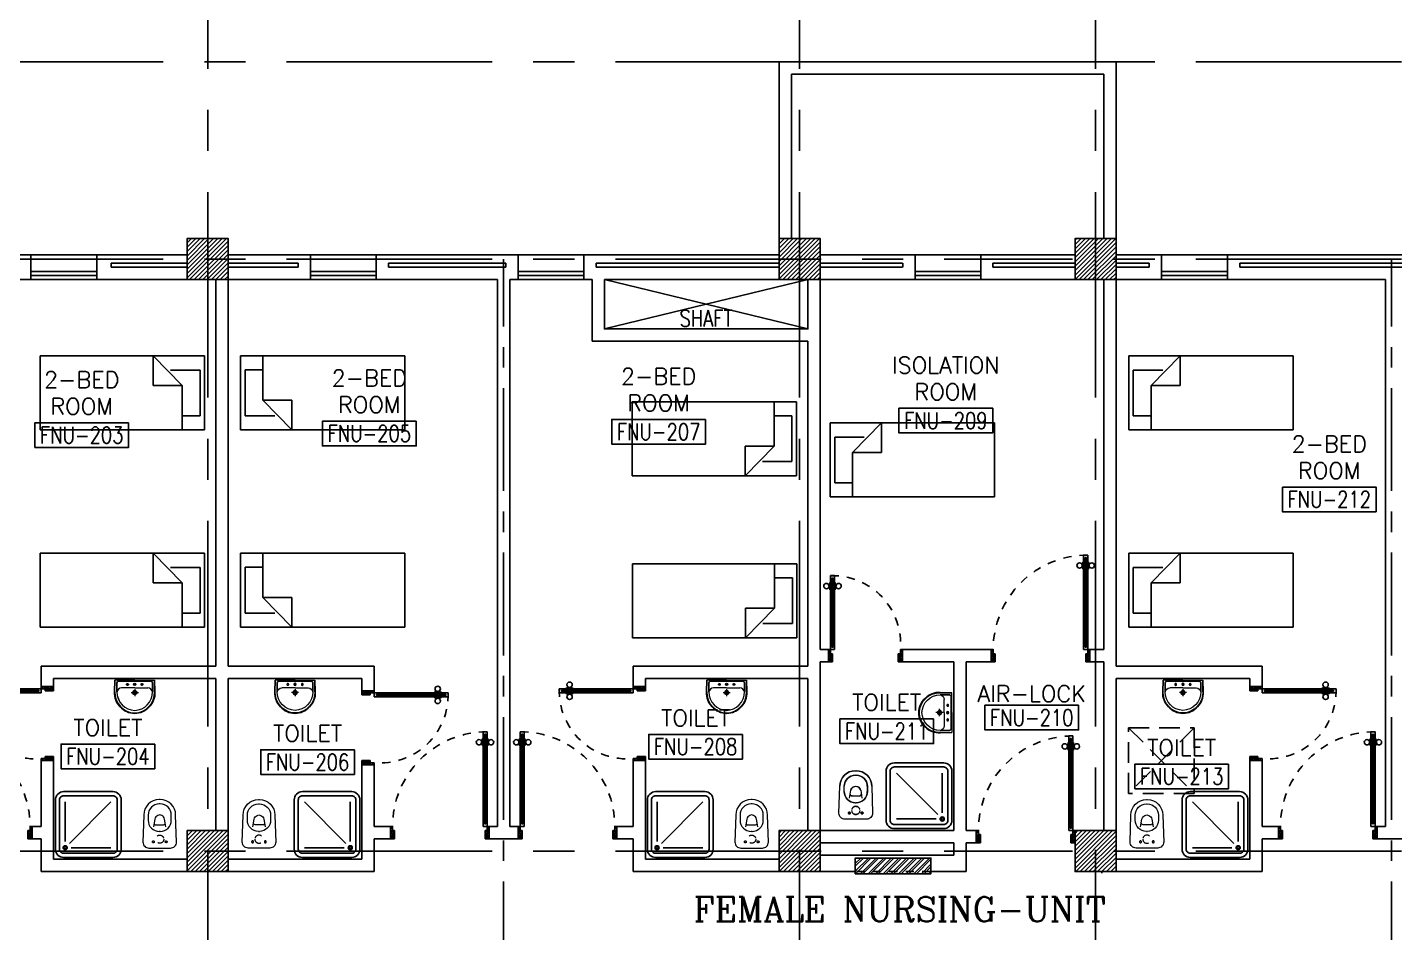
# Model space of a CAD drawing. Extents: x 0 to 90.9, y -1.6 to 78.
# Drawn here: x 57.54 to 74.17, y 55.94 to 66.95 of the extents above; entities that cross this region are included whole.
import ezdxf
from ezdxf.enums import TextEntityAlignment as Align

# ---------------------------------------------------------------- set-up
doc = ezdxf.new("R2010")
doc.units = 0
doc.header["$MEASUREMENT"] = 0
for name, pattern in [('CENTER', [2, 1.25, -0.25, 0.25, -0.25]), ('CENTERX2', [4, 2.5, -0.5, 0.5, -0.5]), ('DASHED', [0.75, 0.5, -0.25]), ('HIDDEN', [0.375, 0.25, -0.125]), ('HIDDEN2', [0.1875, 0.125, -0.0625])]:
    doc.linetypes.add(name, pattern=pattern)
doc.layers.get('0').update_dxf_attribs({"color": 11, "linetype": 'CONTINUOUS'})
for name, color, linetype in [('AXES', 11, 'CENTERX2'), ('AXES1', 11, 'CENTER'), ('COL', 11, 'CONTINUOUS'), ('DOOR', 11, 'CONTINUOUS'), ('FHC', 11, 'CONTINUOUS'), ('FIX', 11, 'CONTINUOUS'), ('FUR', 11, 'CONTINUOUS'), ('HAT', 11, 'CONTINUOUS'), ('INSUL', 11, 'CONTINUOUS'), ('PROJ-L', 11, 'CONTINUOUS'), ('RM-BOX', 11, 'CONTINUOUS'), ('RM-NAME', 11, 'CONTINUOUS'), ('RM-NO', 11, 'CONTINUOUS'), ('SHAFT', 11, 'CONTINUOUS'), ('WALL', 11, 'CONTINUOUS'), ('WIN', 11, 'CONTINUOUS')]:
    doc.layers.add(name, color=color, linetype=linetype)
doc.styles.add('ROMANC', font='romanc', dxfattribs={"height": 0.1})
doc.styles.add('ROMANS', font='ROMANS.shx', dxfattribs={"width": 0.6})

# ---------------------------------------------------------------- blocks, each defined once
blk = doc.blocks.new('WC1')
at = {"layer": 'FIX', "lineweight": 20}
for p, q in [((-210, 204), (-538, 194)), ((-727, 5), (-727, -5)), ((-674, 5), (-674, -5)), ((-534, 24), (-540, 0)), ((-540, 0), (-534, -24)), ((-475, 141), (-538, 141)), ((-395, 76), (-490, 60)), ((-339, 5), (-339, -5)), ((-538, -141), (-475, -141)), ((-490, -60), (-395, -76)), ((-538, -194), (-210, -204))]:
    blk.add_line(p, q, dxfattribs=at)
at = {"layer": 'FIX', "linetype": 'Continuous', "lineweight": 20}
blk.add_line((-420, -47), (-420, 45), dxfattribs=at)
at = {"layer": 'FIX', "lineweight": 20}
blk.add_lwpolyline([(-213, -204), (-210, -204, 0.414214), (-137, -131), (-137, 0), (-137, 131, 0.414214), (-210, 204)], format="xyb", dxfattribs=at)
at = {"layer": 'FIX', "linetype": 'HIDDEN2', "lineweight": 20, "ltscale": 0.3}
blk.add_circle((-245, 0), 49.8, dxfattribs=at)
at = {"layer": 'FIX', "linetype": 'HIDDEN', "lineweight": 20, "ltscale": 0.05}
for centre in [(-213, 78), (-213, -77)]:
    blk.add_circle(centre, 11.6, dxfattribs=at)
at = {"layer": 'FIX', "lineweight": 20}
for centre, radius, start, end in [((-538, 5), 189, 90, 180), ((-538, 5), 136, 90, 180), ((-473, -7), 68.2, 128.9242, 152.8468), ((-464, -18), 82, 108.496, 128.9242), ((-475, 5), 136, 360, 90), ((-538, -5), 189, 180, 270), ((-538, -5), 136, 180, 270), ((-473, 7), 68.2, 207.1532, 231.0758), ((-464, 18), 82, 231.0758, 251.504), ((-475, -5), 136, 270, 0)]:
    blk.add_arc(centre, radius, start, end, dxfattribs=at)
at = {"layer": 'FIX', "linetype": 'Continuous', "lineweight": 20}
for centre, start, end in [((-443, 46), 357.6662, 91.6121), ((-442, -46), 268.3879, 2.3338)]:
    blk.add_arc(centre, 22.3, start, end, dxfattribs=at)
blk = doc.blocks.new('SHR1')
at = {"layer": 'FIX'}
for p, q in [((-196, 196), (-700, 700)), ((-143, 218), (-143, 700)), ((-218, 143), (-700, 143))]:
    blk.add_line(p, q, dxfattribs=at)
for points in [[(-825, 125), (-825, 725, -0.414214), (-725, 825), (-125, 825, -0.414214), (-25, 725), (-25, 125, -0.414214), (-125, 25), (-725, 25, -0.414214)], [(-775, 125), (-775, 725, -0.414214), (-725, 775), (-125, 775, -0.414214), (-75, 725), (-75, 125, -0.414214), (-125, 75), (-725, 75, -0.414214)]]:
    blk.add_lwpolyline(points, format="xyb", close=True, dxfattribs=at)
for radius in [25, 15]:
    blk.add_circle((-143, 143), radius, dxfattribs=at)
blk = doc.blocks.new('LAV1')
at = {"layer": 'FIX', "linetype": 'ByBlock', "ltscale": 0.3}
for p, q in [((-280, 210), (-275, 50)), ((-245, 210), (-245, 85)), ((245, 210), (245, 85)), ((280, 210), (275, 50)), ((0, 60), (-220, 60)), ((0, 60), (220, 60))]:
    blk.add_line(p, q, dxfattribs=at)
at = {"layer": 'FIX', "linetype": 'Continuous', "lineweight": 20}
for p, q in [((-275, 210), (-275, 50)), ((275, 210), (275, 50)), ((0, 50), (-275, 50)), ((0, 50), (-252, 50)), ((0, 155), (-181, 155)), ((0, 155), (181, 155)), ((0, 50), (275, 50)), ((0, 50), (252, 50))]:
    blk.add_line(p, q, dxfattribs=at)
at = {"layer": 'FIX', "linetype": 'DASHED', "lineweight": 20, "ltscale": 0.05}
for p, q in [((50, 220), (-50, 220)), ((0, 170), (0, 270)), ((0, 170), (0, 270))]:
    blk.add_line(p, q, dxfattribs=at)
at = {"layer": 'FIX', "lineweight": 20}
for p, q in [((16, 107), (-15, 107)), ((0, 92), (0, 123))]:
    blk.add_line(p, q, dxfattribs=at)
for centre, radius in [((0, 220), 29.5), ((0, 220), 22.5), ((0, 107), 15.5)]:
    blk.add_circle(centre, radius, dxfattribs=at)
at = {"layer": 'FIX', "linetype": 'HIDDEN', "lineweight": 20, "ltscale": 0.05}
for centre in [(-100, 107), (100, 107)]:
    blk.add_circle(centre, 12.4, dxfattribs=at)
at = {"layer": 'FIX', "linetype": 'ByBlock', "ltscale": 0.3}
for centre, radius, start, end in [((7, 220), 287, 91.3776, 182.0064), ((-7, 220), 287, 357.9936, 88.6224), ((-220, 85), 24.9, 179.7021, 269.9486), ((220, 85), 24.9, 270.0514, 0.2979)]:
    blk.add_arc(centre, radius, start, end, dxfattribs=at)
at = {"layer": 'FIX', "linetype": 'Continuous', "lineweight": 20}
for centre, radius, start, end in [((8, 217), 283, 91.6988, 181.351), ((8, 212), 253, 91.7328, 180.4884), ((-8, 217), 283, 358.649, 88.3012), ((-8, 212), 253, 359.5116, 88.2672), ((-179, 222), 66.9, 190.2006, 268.0786), ((179, 222), 66.9, 271.9214, 349.7994)]:
    blk.add_arc(centre, radius, start, end, dxfattribs=at)
blk = doc.blocks.new('RM1')
at = {"layer": 'RM-BOX'}
blk.add_lwpolyline([(570, -200), (-570, -200), (-570, -500), (570, -500)], close=True, dxfattribs=at)
at = {"layer": 'RM-NAME', "style": 'ROMANS'}
for tag, p in [('ROOMNAME1', (0, 324)), ('ROOMNAME2', (0, 0))]:
    blk.add_attdef(tag, text='', height=200, dxfattribs=at).set_placement(p, align=Align.MIDDLE)
at = {"layer": 'RM-NO', "style": 'ROMANS', "width": 0.8}
blk.add_attdef('ROOMNO', text='', height=200, dxfattribs=at).set_placement((0, -350), align=Align.MIDDLE)
blk = doc.blocks.new('AH20A')
at = {"layer": 'FUR'}
for p, q in [((0, 0.5), (0, -0.5)), ((1, 0.5), (0, 0.5)), ((0.1358, 0.5), (0.1358, -0.0987)), ((1, -0.5), (1, 0.5)), ((0.1358, 0.3112), (0.0277, 0.3112)), ((0.0277, 0.3112), (0.0277, -0.3087)), ((0.1358, -0.0987), (0.3125, -0.5)), ((0.1358, -0.0987), (0.3125, -0.0987)), ((0.3125, -0.5), (0.3125, -0.0987)), ((0.0277, -0.3087), (0.2076, -0.3087)), ((0, -0.5), (1, -0.5))]:
    blk.add_line(p, q, dxfattribs=at)
blk = doc.blocks.new('COL50')
at = {"layer": 'COL'}
blk.add_lwpolyline([(-250, 250), (-250, -250), (250, -250), (250, 250)], close=True, dxfattribs=at)
blk = doc.blocks.new('*X47')
at = {"color": 0}
for p, q in [((73379, 177112), (73857, 177590)), ((73379, 177165), (73804, 177590)), ((73379, 177218), (73751, 177590)), ((73379, 177271), (73698, 177590)), ((73379, 177324), (73645, 177590)), ((73379, 177377), (73592, 177590)), ((73379, 177430), (73539, 177590)), ((73379, 177483), (73486, 177590)), ((73379, 177536), (73433, 177590)), ((73410, 177090), (73879, 177559)), ((73463, 177090), (73879, 177506)), ((73516, 177090), (73879, 177453)), ((73569, 177090), (73879, 177400)), ((73622, 177090), (73879, 177347)), ((73675, 177090), (73879, 177294)), ((73728, 177090), (73879, 177241)), ((73781, 177090), (73879, 177188)), ((73834, 177090), (73879, 177134))]:
    blk.add_line(p, q, dxfattribs=at)
blk = doc.blocks.new('DOOR90')
at = {"layer": 'DOOR', "linetype": 'ByBlock'}
for p, q in [((0, 0), (-150, 0)), ((-200, -25), (-1000, -25)), ((-200, -42), (-1000, -42)), ((-200, -58), (-1000, -58)), ((-1000, -75), (-200, -75))]:
    blk.add_line(p, q, dxfattribs=at)
at = {"layer": 'DOOR', "color": 0, "linetype": 'ByBlock'}
for p, q in [((-150, 0), (-150, -25)), ((-150, 0), (0, 0)), ((0, -50), (0, 0)), ((-1050, -25), (-1050, -75)), ((-1050, -75), (-1050, -25)), ((-1000, -25), (-1050, -25)), ((-1000, -75), (-1050, -75)), ((-1020, -42), (-1020, -58)), ((-1000, -42), (-1020, -42)), ((-1000, -58), (-1020, -58)), ((-1000, -25), (-1000, -42)), ((-1000, -58), (-1000, -75)), ((-968, -25), (-968, -18)), ((-878, -18), (-968, -18)), ((-968, -75), (-968, -82)), ((-878, -82), (-968, -82)), ((-955, -18), (-955, -9)), ((-955, -9), (-890, -9)), ((-955, -18), (-890, -18)), ((-955, -82), (-955, -91)), ((-955, -82), (-890, -82)), ((-955, -91), (-890, -91)), ((-890, -18), (-890, -9)), ((-890, -82), (-890, -91)), ((-878, -25), (-878, -18)), ((-878, -75), (-878, -82)), ((-200, -42), (-200, -25)), ((-200, -25), (-150, -25)), ((-180, -42), (-200, -42)), ((-200, -75), (-200, -58)), ((-200, -58), (-180, -58)), ((-150, -75), (-200, -75)), ((-180, -58), (-180, -42)), ((-150, -75), (-150, -25)), ((-150, -25), (-100, -25)), ((-100, -25), (-100, -50)), ((-100, -50), (0, -50)), ((-150, -900), (-150, -875)), ((-150, -875), (-100, -875)), ((0, -900), (-150, -900)), ((-150, -900), (0, -900)), ((-100, -850), (0, -850)), ((-100, -875), (-100, -850)), ((0, -850), (0, -900))]:
    blk.add_line(p, q, dxfattribs=at)
at = {"layer": 'DOOR', "color": 9, "linetype": 'ByBlock'}
for p, q in [((0, -50), (-114, 0)), ((0, -50), (-40, 0)), ((0, -50), (-100, -37)), ((0, -850), (-114, -900)), ((0, -850), (-100, -863)), ((0, -850), (-40, -900))]:
    blk.add_line(p, q, dxfattribs=at)
at = {"layer": 'DOOR', "color": 0, "linetype": 'ByBlock'}
for centre in [(-923, 24), (-923, -124)]:
    blk.add_circle(centre, 32.4, dxfattribs=at)
at = {"layer": 'DOOR', "color": 9, "linetype": 'ByBlock'}
for centre, radius, start, end in [((0, -50), 74.4, 137.7764, 180), ((0, -50), 54.4, 113.2074, 180), ((0, -50), 154, 161.1053, 166.2858), ((0, -50), 134, 158.1598, 169.28), ((0, -50), 114, 154.0838, 167.3774), ((0, -50), 94.4, 148.0182, 180), ((0, -50), 34.4, 90, 180), ((0, -50), 14.4, 90, 180), ((0, -850), 154, 193.7142, 198.8947), ((0, -850), 134, 190.72, 201.8402), ((0, -850), 94.4, 180, 211.9818), ((0, -850), 74.4, 180, 222.2236), ((0, -850), 54.4, 180, 246.7926), ((0, -850), 34.4, 180, 270), ((0, -850), 14.4, 180, 270)]:
    blk.add_arc(centre, radius, start, end, dxfattribs=at)
at = {"layer": 'DOOR', "linetype": 'HIDDEN', "ltscale": 0.5}
blk.add_arc((-222, -50), 828, 178.2701, 275.003, dxfattribs=at)
blk = doc.blocks.new('*X48')
at = {"color": 0}
for p, q in [((73379, 169899), (73870, 170390)), ((73379, 169952), (73817, 170390)), ((73379, 170005), (73764, 170390)), ((73379, 170058), (73711, 170390)), ((73379, 170111), (73658, 170390)), ((73379, 170164), (73604, 170390)), ((73379, 170217), (73551, 170390)), ((73379, 170271), (73498, 170390)), ((73379, 170324), (73445, 170390)), ((73379, 170377), (73392, 170390)), ((73423, 169890), (73879, 170346)), ((73476, 169890), (73879, 170293)), ((73529, 169890), (73879, 170240)), ((73582, 169890), (73879, 170187)), ((73635, 169890), (73879, 170134)), ((73688, 169890), (73879, 170081)), ((73741, 169890), (73879, 170028)), ((73794, 169890), (73879, 169975)), ((73847, 169890), (73879, 169922))]:
    blk.add_line(p, q, dxfattribs=at)
blk = doc.blocks.new('DOOR100')
at = {"layer": 'DOOR', "color": 0, "linetype": 'ByBlock'}
for p, q in [((-92, 1206), (-92, 1141)), ((-83, 1206), (-92, 1206)), ((-83, 1129), (-83, 1219)), ((-76, 1219), (-83, 1219)), ((-83, 1206), (-83, 1141)), ((-76, 1251), (-76, 1301)), ((-76, 1301), (-26, 1301)), ((-26, 1301), (-76, 1301)), ((-59, 1251), (-76, 1251)), ((-59, 1251), (-59, 1271)), ((-43, 1271), (-59, 1271)), ((-43, 1251), (-43, 1271)), ((-26, 1251), (-43, 1251)), ((-26, 1251), (-26, 1301)), ((-26, 1219), (-19, 1219)), ((-19, 1129), (-19, 1219)), ((-19, 1206), (-19, 1141)), ((-19, 1206), (-10, 1206)), ((-10, 1206), (-10, 1141)), ((-83, 1141), (-92, 1141)), ((-76, 1129), (-83, 1129)), ((-26, 1129), (-19, 1129)), ((-19, 1141), (-10, 1141)), ((-76, 200), (-59, 200)), ((-76, 150), (-76, 200)), ((-59, 200), (-59, 180)), ((-59, 180), (-43, 180)), ((-43, 200), (-26, 200)), ((-43, 180), (-43, 200)), ((-26, 200), (-26, 150)), ((-1201, 0), (-1201, 150)), ((-1201, 150), (-1176, 150)), ((-1201, 150), (-1201, 0)), ((-1151, 0), (-1201, 0)), ((-1176, 150), (-1176, 100)), ((-1176, 100), (-1151, 100)), ((-1151, 100), (-1151, 0)), ((-76, 150), (-26, 150)), ((-51, 100), (-51, 0)), ((-26, 100), (-51, 100)), ((-51, 0), (-1, 0)), ((-1, 150), (-26, 150)), ((-26, 150), (-26, 100)), ((-1, 150), (-1, 0))]:
    blk.add_line(p, q, dxfattribs=at)
at = {"layer": 'DOOR', "linetype": 'ByBlock'}
for p, q in [((-76, 1251), (-76, 200)), ((-59, 200), (-59, 1251)), ((-43, 200), (-43, 1251)), ((-26, 200), (-26, 1251))]:
    blk.add_line(p, q, dxfattribs=at)
at = {"layer": 'DOOR', "color": 9, "linetype": 'ByBlock'}
for p, q in [((-1151, 0), (-1201, 114)), ((-1151, 0), (-1201, 40)), ((-1151, 0), (-1164, 100)), ((-51, 0), (-1, 114)), ((-51, 0), (-38, 100)), ((-51, 0), (-1, 40))]:
    blk.add_line(p, q, dxfattribs=at)
at = {"layer": 'DOOR', "color": 0, "linetype": 'ByBlock'}
for centre in [(-125, 1174), (22, 1174)]:
    blk.add_circle(centre, 32.4, dxfattribs=at)
at = {"layer": 'DOOR', "linetype": 'HIDDEN', "ltscale": 0.5}
blk.add_arc((-27, 152), 1149, 89.961, 180.0931, dxfattribs=at)
at = {"layer": 'DOOR', "color": 9, "linetype": 'ByBlock'}
for centre, radius, start, end in [((-1151, 0), 154, 103.7142, 108.8947), ((-1151, 0), 134, 100.72, 111.8402), ((-1151, 0), 94.4, 90, 121.9818), ((-1151, 0), 74.4, 90, 132.2236), ((-1151, 0), 54.4, 90, 156.7926), ((-1151, 0), 34.4, 90, 180), ((-1151, 0), 14.4, 90, 180), ((-51, 0), 94.4, 58.0182, 90), ((-51, 0), 74.4, 47.7764, 90), ((-51, 0), 54.4, 23.2074, 90), ((-51, 0), 34.4, 0, 90), ((-51, 0), 14.4, 0, 90), ((-51, 0), 134, 68.1598, 79.28), ((-51, 0), 114, 64.0838, 77.3774), ((-51, 0), 154, 71.1053, 76.2858)]:
    blk.add_arc(centre, radius, start, end, dxfattribs=at)
blk = doc.blocks.new('*X12')
at = {"color": 0}
for p, q in [((80579, 169940), (81029, 170390)), ((80579, 169993), (80976, 170390)), ((80579, 170046), (80923, 170390)), ((80579, 170099), (80870, 170390)), ((80579, 170152), (80817, 170390)), ((80579, 170205), (80764, 170390)), ((80579, 170258), (80711, 170390)), ((80579, 170311), (80658, 170390)), ((80579, 170364), (80605, 170390)), ((80582, 169890), (81079, 170387)), ((80635, 169890), (81079, 170334)), ((80688, 169890), (81079, 170281)), ((80741, 169890), (81079, 170228)), ((80794, 169890), (81079, 170175)), ((80847, 169890), (81079, 170122)), ((80900, 169890), (81079, 170069)), ((80953, 169890), (81079, 170016)), ((81006, 169890), (81079, 169963)), ((81059, 169890), (81079, 169910))]:
    blk.add_line(p, q, dxfattribs=at)
blk = doc.blocks.new('*X11')
at = {"color": 0}
for p, q in [((80579, 177099), (81070, 177590)), ((80579, 177152), (81017, 177590)), ((80579, 177205), (80964, 177590)), ((80579, 177258), (80911, 177590)), ((80579, 177311), (80858, 177590)), ((80579, 177364), (80804, 177590)), ((80579, 177417), (80751, 177590)), ((80579, 177471), (80698, 177590)), ((80579, 177524), (80645, 177590)), ((80579, 177577), (80592, 177590)), ((80623, 177090), (81079, 177546)), ((80676, 177090), (81079, 177493)), ((80729, 177090), (81079, 177440)), ((80782, 177090), (81079, 177387)), ((80835, 177090), (81079, 177334)), ((80888, 177090), (81079, 177281)), ((80941, 177090), (81079, 177228)), ((80994, 177090), (81079, 177175)), ((81047, 177090), (81079, 177122))]:
    blk.add_line(p, q, dxfattribs=at)
blk = doc.blocks.new('*X13')
at = {"color": 0}
for p, q in [((84179, 169934), (84635, 170390)), ((84179, 169987), (84582, 170390)), ((84179, 170040), (84529, 170390)), ((84179, 170093), (84476, 170390)), ((84179, 170146), (84423, 170390)), ((84179, 170199), (84370, 170390)), ((84179, 170252), (84317, 170390)), ((84179, 170305), (84264, 170390)), ((84179, 170358), (84211, 170390)), ((84188, 169890), (84679, 170381)), ((84241, 169890), (84679, 170328)), ((84294, 169890), (84679, 170274)), ((84347, 169890), (84679, 170221)), ((84401, 169890), (84679, 170168)), ((84454, 169890), (84679, 170115)), ((84507, 169890), (84679, 170062)), ((84560, 169890), (84679, 170009)), ((84613, 169890), (84679, 169956)), ((84666, 169890), (84679, 169903))]:
    blk.add_line(p, q, dxfattribs=at)
blk = doc.blocks.new('*X10')
at = {"color": 0}
for p, q in [((84179, 177093), (84676, 177590)), ((84179, 177146), (84623, 177590)), ((84179, 177199), (84570, 177590)), ((84179, 177252), (84517, 177590)), ((84179, 177305), (84464, 177590)), ((84179, 177358), (84411, 177590)), ((84179, 177411), (84358, 177590)), ((84179, 177464), (84305, 177590)), ((84179, 177517), (84252, 177590)), ((84179, 177570), (84199, 177590)), ((84229, 177090), (84679, 177540)), ((84282, 177090), (84679, 177487)), ((84335, 177090), (84679, 177434)), ((84388, 177090), (84679, 177381)), ((84441, 177090), (84679, 177328)), ((84494, 177090), (84679, 177275)), ((84547, 177090), (84679, 177222)), ((84600, 177090), (84679, 177169)), ((84653, 177090), (84679, 177116))]:
    blk.add_line(p, q, dxfattribs=at)

msp = doc.modelspace()

# ---------------------------------------------------------------- hatches: boundary and pattern name
at = {"layer": 'FHC', "linetype": 'ByBlock', "ltscale": 0.3}
h = msp.add_hatch(dxfattribs=at)
h.set_pattern_fill('ANSI32', color=11, scale=0.175, style=0)
h.set_pattern_definition([(45, (-164.589825, 25.60638), (-0.046403883, 0.046403883), []), (45, (-164.55889, 25.60638), (-0.046403883, 0.046403883), [])])
h.paths.add_polyline_path([(68.5264, 56.6574), (68.5264, 56.8474), (67.6064, 56.8474), (67.6064, 56.6574)])
h.paths.add_polyline_path([(67.3937, 56.2363), (67.3937, 56.6571), (67.6562, 56.6571), (67.6562, 56.2363)], flags=9)

# ---------------------------------------------------------------- linework, layer by layer
at = {"layer": 'AXES'}
for p, q in [((59.7289, -1.5519), (59.7289, 77.2608)), ((66.9289, -1.5519), (66.9289, 77.2608)), ((70.5289, -1.5519), (70.5289, 77.2608)), ((0.6889, 66.5324), (68.7289, 66.5324)), ((90.248, 66.5324), (68.7289, 66.5324)), ((0.6889, 64.1324), (68.7289, 64.1324)), ((90.248, 64.1324), (68.7289, 64.1324)), ((0.6889, 56.9324), (68.7289, 56.9324)), ((90.248, 56.9324), (68.7289, 56.9324))]:
    msp.add_line(p, q, dxfattribs=at)
at = {"layer": 'AXES1'}
for p, q in [((63.3289, 5.3124), (63.3289, 64.1324)), ((74.1289, 5.3124), (74.1289, 64.1324))]:
    msp.add_line(p, q, dxfattribs=at)
at = {"layer": 'COL'}
for points in [[(59.4789, 63.8824), (59.4789, 64.3824), (59.9789, 64.3824), (59.9789, 63.8824)], [(66.6789, 63.8824), (66.6789, 64.3824), (67.1789, 64.3824), (67.1789, 63.8824)], [(70.2789, 63.8824), (70.2789, 64.3824), (70.7789, 64.3824), (70.7789, 63.8824)]]:
    msp.add_lwpolyline(points, close=True, dxfattribs=at)
at = {"layer": 'FHC', "color": 250, "linetype": 'HIDDEN', "ltscale": 0.25}
msp.add_line((68.5188, 56.6824), (67.6127, 56.6824), dxfattribs=at)
at = {"layer": 'FHC', "linetype": 'ByBlock', "ltscale": 0.3}
msp.add_lwpolyline([(67.6064, 56.8474), (68.5264, 56.8474), (68.5264, 56.6574), (67.6064, 56.6574)], close=True, dxfattribs=at)
at = {"layer": 'FIX', "color": 32, "linetype": 'ByBlock', "ltscale": 0.3}
for p, q in [((58.595, 58.8686), (58.5994, 59.0094)), ((58.6258, 58.8686), (58.6258, 58.9786)), ((58.8414, 59.0006), (58.6476, 59.0006)), ((58.8414, 59.0006), (59.0351, 59.0006)), ((59.057, 58.8686), (59.057, 58.9786)), ((59.0878, 58.8686), (59.0834, 59.0094)), ((68.6401, 58.8628), (68.7809, 58.8584)), ((68.6401, 58.832), (68.7501, 58.832)), ((68.7721, 58.6164), (68.7721, 58.8101)), ((68.7721, 58.6164), (68.7721, 58.4226)), ((68.6401, 58.4008), (68.7501, 58.4008)), ((68.6401, 58.37), (68.7809, 58.3744))]:
    msp.add_line(p, q, dxfattribs=at)
at = {"layer": 'FIX', "linetype": 'Continuous', "lineweight": 20}
for p, q in [((58.8414, 59.0094), (58.5994, 59.0094)), ((58.5994, 58.8686), (58.5994, 59.0094)), ((58.8414, 59.0094), (58.6192, 59.0094)), ((58.8414, 58.917), (58.6817, 58.917)), ((58.8414, 59.0094), (59.0635, 59.0094)), ((58.8414, 59.0094), (59.0834, 59.0094)), ((58.8414, 58.917), (59.001, 58.917)), ((59.0834, 58.8686), (59.0834, 59.0094)), ((68.6401, 58.8584), (68.7809, 58.8584)), ((68.6885, 58.6164), (68.6885, 58.776)), ((68.7809, 58.6164), (68.7809, 58.8584)), ((68.7809, 58.6164), (68.7809, 58.8386)), ((68.6885, 58.6164), (68.6885, 58.4567)), ((68.7809, 58.6164), (68.7809, 58.3942)), ((68.7809, 58.6164), (68.7809, 58.3744)), ((68.6401, 58.3744), (68.7809, 58.3744)), ((67.6587, 57.6025), (67.5667, 57.6028))]:
    msp.add_line(p, q, dxfattribs=at)
at = {"layer": 'FIX', "color": 32, "lineweight": 20}
for p, q in [((58.8276, 58.9588), (58.855, 58.9588)), ((58.8414, 58.9725), (58.8414, 58.9451)), ((68.7439, 58.6164), (68.7166, 58.6164)), ((68.7303, 58.6026), (68.7303, 58.63))]:
    msp.add_line(p, q, dxfattribs=at)
at = {"layer": 'FIX', "color": 32, "linetype": 'DASHED', "lineweight": 20, "ltscale": 0.05}
for p, q in [((58.8418, 58.9038), (58.8418, 58.8158)), ((58.8418, 58.9038), (58.8418, 58.8158)), ((58.7978, 58.8598), (58.8858, 58.8598)), ((68.6753, 58.6168), (68.5873, 58.6168)), ((68.6753, 58.6168), (68.5873, 58.6168)), ((68.6313, 58.5728), (68.6313, 58.6608))]:
    msp.add_line(p, q, dxfattribs=at)
at = {"layer": 'FIX', "lineweight": 20}
for p, q in [((67.6065, 57.9094), (67.6162, 57.9094)), ((67.4075, 57.3924), (67.4175, 57.7204)), ((67.4705, 57.6574), (67.4705, 57.7204)), ((67.5871, 57.7161), (67.6114, 57.7219)), ((67.6065, 57.8564), (67.6162, 57.8564)), ((67.6114, 57.7219), (67.6356, 57.7161)), ((67.7522, 57.7204), (67.7522, 57.6574)), ((67.8052, 57.7204), (67.8152, 57.3924)), ((67.5357, 57.5772), (67.5512, 57.6728)), ((67.6715, 57.6728), (67.687, 57.5772)), ((67.6065, 57.5214), (67.6162, 57.5214))]:
    msp.add_line(p, q, dxfattribs=at)
at = {"layer": 'FIX'}
for p, q in [((68.6101, 57.3761), (68.1059, 57.8804)), ((68.6632, 57.3981), (68.6632, 57.8804)), ((68.5882, 57.3231), (68.1059, 57.3231))]:
    msp.add_line(p, q, dxfattribs=at)
for points in [[(67.9809, 57.3054), (67.9809, 57.9054, -0.4142136), (68.0809, 58.0054), (68.6809, 58.0054, -0.4142136), (68.7809, 57.9054), (68.7809, 57.3054, -0.4142136), (68.6809, 57.2054), (68.0809, 57.2054, -0.4142136)], [(68.0309, 57.3054), (68.0309, 57.9054, -0.4142136), (68.0809, 57.9554), (68.6809, 57.9554, -0.4142136), (68.7309, 57.9054), (68.7309, 57.3054, -0.4142136), (68.6809, 57.2554), (68.0809, 57.2554, -0.4142136)]]:
    msp.add_lwpolyline(points, format="xyb", close=True, dxfattribs=at)
at = {"layer": 'FIX', "lineweight": 20}
msp.add_lwpolyline([(67.8152, 57.3955), (67.8152, 57.3924, -0.4142136), (67.7422, 57.3194), (67.6114, 57.3194), (67.4805, 57.3194, -0.4142136), (67.4075, 57.3924)], format="xyb", dxfattribs=at)
at = {"layer": 'FIX', "color": 32, "linetype": 'HIDDEN', "lineweight": 20, "ltscale": 0.05}
for centre in [(58.7534, 58.9588), (58.9294, 58.9588)]:
    msp.add_circle(centre, 0.0109, dxfattribs=at)
at = {"layer": 'FIX', "lineweight": 20}
for centre, radius in [((58.8418, 58.8598), 0.026), ((58.8418, 58.8598), 0.0198), ((58.8414, 58.9588), 0.0137)]:
    msp.add_circle(centre, radius, dxfattribs=at)
at = {"layer": 'FIX', "color": 97, "linetype": 'HIDDEN', "lineweight": 20, "ltscale": 0.05}
for centre in [(67.5339, 57.3955), (67.6889, 57.3955)]:
    msp.add_circle(centre, 0.0116, dxfattribs=at)
at = {"layer": 'FIX', "color": 22, "linetype": 'HIDDEN2', "lineweight": 20, "ltscale": 0.3}
msp.add_circle((67.6114, 57.4274), 0.0498, dxfattribs=at)
at = {"layer": 'FIX'}
for radius in [0.025, 0.015]:
    msp.add_circle((68.6632, 57.3231), radius, dxfattribs=at)
at = {"layer": 'FIX', "color": 32, "linetype": 'ByBlock', "ltscale": 0.3}
for centre, radius, start, end in [((58.6476, 58.9787), 0.0219, 90.05139, 180.29786), ((59.0351, 58.9787), 0.0219, 359.70214, 89.94861), ((58.8474, 58.8597), 0.2526, 177.99359, 268.62235), ((58.8353, 58.8597), 0.2526, 271.37765, 2.00641)]:
    msp.add_arc(centre, radius, start, end, dxfattribs=at)
at = {"layer": 'FIX', "linetype": 'Continuous', "lineweight": 20}
for centre, radius, start, end in [((58.6837, 58.8582), 0.0589, 91.92137, 169.79944), ((58.999, 58.8582), 0.0589, 10.20056, 88.07863), ((58.8487, 58.8627), 0.2494, 178.64903, 268.3012), ((58.8481, 58.8664), 0.2223, 179.51158, 268.26719), ((58.834, 58.8627), 0.2494, 271.6988, 1.35097), ((58.8346, 58.8664), 0.2223, 271.73281, 0.48842), ((67.5658, 57.6251), 0.0223, 178.38785, 272.33379), ((67.6569, 57.6247), 0.0223, 267.66621, 1.61215)]:
    msp.add_arc(centre, radius, start, end, dxfattribs=at)
at = {"layer": 'FIX', "lineweight": 20}
for centre, radius, start, end in [((67.6065, 57.7204), 0.189, 90, 180), ((67.6162, 57.7204), 0.189, 0, 90), ((67.6065, 57.7204), 0.136, 90, 180), ((67.6182, 57.6554), 0.0682, 117.15318, 141.07583), ((67.6162, 57.7204), 0.136, 0, 90), ((67.6045, 57.6554), 0.0682, 38.92417, 62.84682), ((67.6065, 57.6574), 0.136, 180, 270), ((67.629, 57.6467), 0.082, 141.07583, 161.50405), ((67.6162, 57.6574), 0.136, 270, 0), ((67.5937, 57.6467), 0.082, 18.49595, 38.92417)]:
    msp.add_arc(centre, radius, start, end, dxfattribs=at)
at = {"layer": 'FIX', "color": 32, "linetype": 'ByBlock', "ltscale": 0.3, "extrusion": (0, 0, -1)}
for centre, major_axis, start_param, end_param in [((68.6312, 58.6104), (-0.1786, 0.1786), 5.5218317, 7.103602), ((68.7502, 58.8101), (-0.0155, 0.0155), 0.7801996, 2.3552976), ((68.6312, 58.6224), (0.1786, 0.1786), 2.321176, 3.9029463), ((68.7502, 58.4227), (0.0155, 0.0155), 0.7862951, 2.3613931)]:
    msp.add_ellipse(centre, major_axis=major_axis, ratio=1, start_param=start_param, end_param=end_param, dxfattribs=at)
at = {"layer": 'FIX', "linetype": 'Continuous', "lineweight": 20, "extrusion": (0, 0, -1)}
for centre, major_axis, start_param, end_param in [((68.6342, 58.609), (0.1764, 0.1764), 3.9566404, 5.521366), ((68.6379, 58.6097), (-0.1572, 0.1572), 5.5280304, 7.077108), ((68.6296, 58.7741), (0.0416, 0.0416), -0.6073648, 0.7518639), ((68.6342, 58.6237), (-0.1764, 0.1764), 3.903412, 5.4681376), ((68.6379, 58.6231), (0.1572, 0.1572), 2.3476699, 3.8967476), ((68.6296, 58.4587), (-0.0416, 0.0416), 2.3897287, 3.7489575)]:
    msp.add_ellipse(centre, major_axis=major_axis, ratio=1, start_param=start_param, end_param=end_param, dxfattribs=at)
at = {"layer": 'FIX', "color": 32, "linetype": 'HIDDEN', "lineweight": 20, "ltscale": 0.05, "extrusion": (0, 0, -1)}
for centre in [(68.7303, 58.7044), (68.7303, 58.5284)]:
    msp.add_ellipse(centre, major_axis=(0.00774, 0.00774), ratio=1, start_param=2.3561945, end_param=8.6393798, dxfattribs=at)
at = {"layer": 'FIX', "lineweight": 20, "extrusion": (0, 0, -1)}
for centre, major_axis, start_param, end_param in [((68.6313, 58.6168), (-0.0184, 0.0184), 3.9269908, 10.2101761), ((68.6313, 58.6168), (0.014, 0.014), 2.3561945, 8.6393798), ((68.7303, 58.6164), (-0.00968, 0.00968), 3.9269908, 10.2101761)]:
    msp.add_ellipse(centre, major_axis=major_axis, ratio=1, start_param=start_param, end_param=end_param, dxfattribs=at)
at = {"layer": 'INSUL'}
for p, q in [((59.4789, 64.0824), (58.5543, 64.0824)), ((58.5543, 64.0824), (58.5543, 64.0324)), ((59.4789, 64.0324), (58.5543, 64.0324)), ((60.8289, 64.0824), (59.9789, 64.0824)), ((60.8289, 64.0324), (59.9789, 64.0324)), ((60.8289, 64.0824), (60.8289, 64.0324)), ((61.9289, 64.0824), (61.9289, 64.0324)), ((63.3539, 64.0824), (61.9289, 64.0824)), ((63.3539, 64.0324), (61.9289, 64.0324)), ((63.3539, 64.0824), (63.3539, 64.0324)), ((64.4539, 64.0824), (64.4539, 64.0324)), ((64.4539, 64.0824), (64.4539, 64.0324)), ((66.6789, 64.0824), (64.4539, 64.0824)), ((66.6789, 64.0324), (64.4539, 64.0324)), ((67.1789, 64.0824), (68.1789, 64.0824)), ((67.1789, 64.0324), (68.1789, 64.0324)), ((68.1822, 64.0824), (68.1822, 64.0324)), ((68.1822, 64.0824), (68.1822, 64.0324)), ((69.2789, 64.0824), (70.2789, 64.0824)), ((69.2789, 64.0324), (69.2789, 64.0824)), ((69.2789, 64.0324), (70.2789, 64.0324)), ((70.7822, 64.0824), (71.1822, 64.0824)), ((70.7822, 64.0324), (71.1822, 64.0324)), ((71.1822, 64.0824), (71.1822, 64.0324)), ((71.1822, 64.0824), (71.1822, 64.0324)), ((72.2822, 64.0824), (72.2822, 64.0324)), ((72.2822, 64.0824), (75.9789, 64.0824)), ((72.2822, 64.0324), (75.9789, 64.0324))]:
    msp.add_line(p, q, dxfattribs=at)
at = {"layer": 'PROJ-L', "linetype": 'Continuous'}
for p, q in [((66.6789, 66.5324), (66.6789, 64.3824)), ((70.7789, 66.5324), (66.6789, 66.5324)), ((70.7789, 66.5324), (66.6789, 66.5324)), ((66.6789, 66.5324), (66.6789, 64.3824)), ((70.7789, 66.5324), (70.7789, 64.3824)), ((70.7789, 66.5324), (70.7789, 64.3824)), ((66.8289, 66.3824), (66.8289, 64.3824)), ((70.6289, 66.3824), (66.8289, 66.3824)), ((70.6289, 66.3824), (66.8289, 66.3824)), ((66.8289, 66.3824), (66.8289, 64.3824)), ((70.6289, 66.3824), (70.6289, 64.3824)), ((70.6289, 66.3824), (70.6289, 64.3824))]:
    msp.add_line(p, q, dxfattribs=at)
at = {"layer": 'SHAFT', "linetype": 'ByBlock'}
for p, q in [((64.5539, 63.2824), (67.0289, 63.8824)), ((67.0289, 63.2824), (64.5539, 63.8824))]:
    msp.add_line(p, q, dxfattribs=at)
at = {"layer": 'SHAFT', "linetype": 'HIDDEN'}
for p, q in [((71.7289, 58.4324), (70.9289, 57.6324)), ((70.9289, 58.4324), (71.7289, 57.6324))]:
    msp.add_line(p, q, dxfattribs=at)
msp.add_lwpolyline([(70.9289, 58.4324), (71.7289, 58.4324), (71.7289, 57.6324), (70.9289, 57.6324)], close=True, dxfattribs=at)
at = {"layer": 'WALL'}
for p, q in [((57.5789, 64.1824), (54.7289, 64.1824)), ((57.5789, 64.1824), (57.5789, 63.8824)), ((59.4789, 64.1824), (58.3789, 64.1824)), ((58.3789, 64.1824), (58.3789, 63.8824)), ((59.9789, 64.1824), (60.9789, 64.1824)), ((60.9789, 64.1824), (60.9789, 63.8824)), ((61.7789, 64.1824), (61.7789, 63.8824)), ((63.5039, 64.1824), (61.7789, 64.1824)), ((63.5039, 64.1824), (63.5039, 63.8824)), ((64.3039, 64.1824), (64.3039, 63.8824)), ((66.6789, 64.1824), (64.3039, 64.1824)), ((64.3039, 64.1824), (64.3039, 63.8824)), ((68.3322, 64.1824), (67.1822, 64.1824)), ((68.3322, 64.1824), (68.3322, 63.8824)), ((69.1322, 64.1824), (69.1322, 63.8824)), ((70.2822, 64.1824), (69.1322, 64.1824)), ((70.7822, 64.1824), (71.3322, 64.1824)), ((71.3322, 64.1824), (71.3322, 63.8824)), ((71.3322, 64.1824), (71.3322, 63.8824)), ((72.1322, 64.1824), (72.1322, 63.8824)), ((72.1322, 64.1824), (76.1289, 64.1824)), ((57.5789, 63.8824), (56.2914, 63.8824)), ((59.4789, 63.8824), (58.3789, 63.8824)), ((59.8289, 59.1824), (59.8289, 63.8824)), ((59.9789, 63.8824), (60.9789, 63.8824)), ((59.9789, 59.1824), (59.9789, 63.8824)), ((63.2539, 63.8824), (61.7789, 63.8824)), ((63.2539, 57.2324), (63.2539, 63.8824)), ((63.5039, 63.8824), (63.4039, 63.8824)), ((63.4039, 57.2324), (63.4039, 63.8824)), ((64.4039, 63.8824), (64.3039, 63.8824)), ((64.4039, 63.8824), (64.4039, 63.1324)), ((64.5539, 63.8824), (64.5539, 63.2824)), ((66.6789, 63.8824), (64.5539, 63.8824)), ((67.1789, 63.1324), (67.1789, 63.8824)), ((68.3322, 63.8824), (67.1822, 63.8824)), ((70.2822, 63.8824), (69.1322, 63.8824)), ((70.6289, 59.3824), (70.6289, 63.8824)), ((70.7789, 59.1824), (70.7789, 63.8824)), ((70.7822, 63.8824), (71.3322, 63.8824)), ((72.1322, 63.8824), (74.0539, 63.8824)), ((74.0539, 57.2324), (74.0539, 63.8824)), ((67.0289, 63.2824), (64.5539, 63.2824)), ((67.0289, 63.1324), (64.4039, 63.1324)), ((67.0289, 59.1824), (67.0289, 63.1324)), ((67.1789, 59.3824), (67.1789, 63.1324)), ((67.2789, 59.2324), (67.2789, 59.3824)), ((67.2789, 59.2324), (67.2789, 59.3824)), ((68.1789, 59.2324), (68.1789, 59.3824)), ((68.1789, 59.2324), (68.1789, 59.3824)), ((67.1789, 57.1824), (67.1789, 59.2324)), ((68.8039, 57.1824), (68.8039, 59.2324)), ((68.9539, 57.1824), (68.9539, 59.2324)), ((70.6289, 57.1824), (70.6289, 59.2324)), ((57.7039, 58.9324), (57.7039, 59.1824)), ((61.7539, 58.8824), (61.7539, 59.1824)), ((64.9039, 58.9324), (64.9039, 59.1824)), ((72.5539, 58.9324), (72.5539, 59.1824)), ((57.8539, 58.9324), (57.8539, 59.0324)), ((59.8289, 57.1824), (59.8289, 59.0324)), ((59.9789, 57.1824), (59.9789, 59.0324)), ((61.6039, 58.8824), (61.6039, 59.0324)), ((65.0539, 58.9324), (65.0539, 59.0324)), ((67.0289, 57.1824), (67.0289, 59.0324)), ((70.7789, 57.1824), (70.7789, 59.0324)), ((72.4039, 58.9324), (72.4039, 59.0324)), ((57.7039, 57.2324), (57.7039, 58.0324)), ((57.8539, 56.8324), (57.8539, 58.0324)), ((61.6039, 56.8324), (61.6039, 57.9824)), ((61.7539, 57.2324), (61.7539, 57.9824)), ((64.9039, 57.2324), (64.9039, 58.0324)), ((65.0539, 56.8324), (65.0539, 58.0324)), ((72.4039, 56.8324), (72.4039, 58.0324)), ((72.5539, 57.2324), (72.5539, 58.0324)), ((57.5919, 57.0824), (57.5919, 57.2324)), ((57.5919, 57.2324), (57.7039, 57.2324)), ((61.9539, 57.2324), (61.7539, 57.2324)), ((61.9539, 57.0824), (61.9539, 57.2324)), ((63.1539, 57.0824), (63.1539, 57.2324)), ((63.5039, 57.0824), (63.5039, 57.2324)), ((64.7039, 57.0824), (64.7039, 57.2324)), ((64.7039, 57.2324), (64.9039, 57.2324)), ((72.7539, 57.2324), (72.5539, 57.2324)), ((72.7539, 57.0824), (72.7539, 57.2324)), ((73.9539, 57.0824), (73.9539, 57.2324)), ((57.5919, 57.0824), (57.7039, 57.0824)), ((57.7039, 56.6824), (57.7039, 57.0824)), ((61.7539, 56.6824), (61.7539, 57.0824)), ((61.9539, 57.0824), (61.7539, 57.0824)), ((64.7039, 57.0824), (64.9039, 57.0824)), ((64.9039, 56.6824), (64.9039, 57.0824)), ((69.0789, 57.1824), (68.9539, 57.1824)), ((69.0789, 57.0324), (69.0789, 57.1824)), ((69.0789, 57.0324), (69.0789, 57.1824)), ((72.7539, 57.0824), (72.5539, 57.0824)), ((72.5539, 56.6824), (72.5539, 57.0824)), ((68.8039, 56.8824), (67.1789, 56.8824)), ((68.8039, 56.8824), (68.8039, 57.0324)), ((69.0789, 57.0324), (68.9539, 57.0324)), ((68.9539, 56.6824), (68.9539, 57.0324)), ((57.7039, 56.6824), (59.4789, 56.6824)), ((61.7539, 56.6824), (59.9789, 56.6824)), ((64.9039, 56.6824), (66.6789, 56.6824)), ((67.6064, 56.6824), (67.1789, 56.6824)), ((68.9539, 56.6824), (68.5264, 56.6824)), ((70.6039, 56.665), (70.6039, 56.6824)), ((70.6039, 56.665), (70.6039, 56.6824)), ((72.5539, 56.6824), (70.7789, 56.6824))]:
    msp.add_line(p, q, dxfattribs=at)
at = {"layer": 'WALL', "linetype": 'ByBlock'}
for p, q in [((67.2789, 59.3824), (67.1789, 59.3824)), ((67.2789, 59.3824), (67.1789, 59.3824)), ((69.2584, 59.3824), (68.1789, 59.3824)), ((69.2584, 59.2324), (69.2584, 59.3824)), ((70.4584, 59.2324), (70.4584, 59.3824)), ((70.6289, 59.3824), (70.4584, 59.3824)), ((70.4584, 59.2324), (70.4584, 59.3824)), ((67.2789, 59.2324), (67.1789, 59.2324)), ((67.2789, 59.2324), (67.1789, 59.2324)), ((67.2789, 59.2324), (67.2039, 59.2324)), ((67.2789, 59.2324), (67.2039, 59.2324)), ((68.8039, 59.2324), (68.1789, 59.2324)), ((68.8039, 59.2324), (68.1789, 59.2324)), ((68.8039, 59.2324), (68.1789, 59.2324)), ((68.8039, 59.2324), (68.1789, 59.2324)), ((69.2584, 59.2324), (68.9539, 59.2324)), ((70.6289, 59.2324), (70.4584, 59.2324)), ((57.7039, 59.1824), (59.8289, 59.1824)), ((61.7539, 59.1824), (59.9789, 59.1824)), ((64.9039, 59.1824), (67.0289, 59.1824)), ((65.8213, 59.1824), (67.0289, 59.1824)), ((71.9931, 59.1824), (70.7789, 59.1824)), ((72.5539, 59.1824), (70.7789, 59.1824)), ((57.7039, 58.9324), (57.8539, 58.9324)), ((57.8539, 59.0324), (59.8289, 59.0324)), ((61.6039, 59.0324), (59.9789, 59.0324)), ((61.7539, 58.8824), (61.6039, 58.8824)), ((64.9039, 58.9324), (65.0539, 58.9324)), ((65.0539, 59.0324), (67.0289, 59.0324)), ((65.8213, 59.0324), (67.0289, 59.0324)), ((71.9931, 59.0324), (70.7789, 59.0324)), ((72.4039, 59.0324), (70.7789, 59.0324)), ((72.5539, 58.9324), (72.4039, 58.9324)), ((57.7039, 58.0324), (57.8539, 58.0324)), ((61.7539, 57.9824), (61.6039, 57.9824)), ((64.9039, 58.0324), (65.0539, 58.0324)), ((72.5539, 58.0324), (72.4039, 58.0324)), ((63.1539, 57.2324), (63.2539, 57.2324)), ((63.5039, 57.2324), (63.4039, 57.2324)), ((73.9539, 57.2324), (74.0539, 57.2324)), ((63.4289, 57.0824), (63.1539, 57.0824)), ((63.2289, 57.0824), (63.5039, 57.0824)), ((68.8039, 57.1824), (67.1789, 57.1824)), ((74.3039, 57.0824), (73.9539, 57.0824)), ((68.8039, 57.0324), (67.1789, 57.0324)), ((57.8539, 56.8324), (59.4789, 56.8324)), ((61.6039, 56.8324), (59.9789, 56.8324)), ((65.0539, 56.8324), (66.6789, 56.8324)), ((72.4039, 56.8324), (70.7789, 56.8324))]:
    msp.add_line(p, q, dxfattribs=at)
at = {"layer": 'WALL'}
msp.add_lwpolyline([(64.5539, 63.8824), (67.0289, 63.8824), (67.0289, 63.2824), (64.5539, 63.2824)], close=True, dxfattribs=at)
at = {"layer": 'WIN'}
for p, q in [((58.3789, 64.1824), (57.5789, 64.1824)), ((61.7789, 64.1824), (60.9789, 64.1824)), ((64.3039, 64.1824), (63.5039, 64.1824)), ((64.3039, 64.1824), (63.9963, 64.1824)), ((68.3322, 64.1824), (69.1322, 64.1824)), ((71.3322, 64.1824), (71.9931, 64.1824)), ((71.3322, 64.1824), (72.1322, 64.1824)), ((58.3789, 63.9824), (57.5789, 63.9824)), ((58.3789, 63.9324), (57.5789, 63.9324)), ((58.3789, 63.8824), (57.5789, 63.8824)), ((61.7789, 63.9824), (60.9789, 63.9824)), ((61.7789, 63.9324), (60.9789, 63.9324)), ((61.7789, 63.8824), (60.9789, 63.8824)), ((64.3039, 63.9824), (63.5039, 63.9824)), ((64.3039, 63.9324), (63.5039, 63.9324)), ((64.3039, 63.8824), (63.5039, 63.8824)), ((64.3039, 63.9824), (63.9963, 63.9824)), ((64.3039, 63.9324), (63.9963, 63.9324)), ((64.3039, 63.8824), (63.9963, 63.8824)), ((68.3322, 63.9824), (69.1322, 63.9824)), ((68.3322, 63.9324), (69.1322, 63.9324)), ((68.3322, 63.8824), (69.1322, 63.8824)), ((71.3322, 63.9824), (71.9931, 63.9824)), ((71.3322, 63.9824), (72.1322, 63.9824)), ((71.3322, 63.9324), (71.9931, 63.9324)), ((71.3322, 63.9324), (72.1322, 63.9324)), ((71.3322, 63.8824), (71.9931, 63.8824)), ((71.3322, 63.8824), (72.1322, 63.8824))]:
    msp.add_line(p, q, dxfattribs=at)

# ---------------------------------------------------------------- block references
at = {"layer": 'COL', "xscale": -0.001, "yscale": 0.001, "zscale": 0.001, "rotation": 180}
for p in [(59.7289, 64.1324), (59.7289, 64.1324), (59.7289, 56.9324), (59.7289, 56.9324), (66.9289, 56.9324)]:
    msp.add_blockref('COL50', p, dxfattribs=at)
at = {"layer": 'COL', "xscale": 0.001, "yscale": 0.001, "zscale": 0.001}
for p in [(59.7289, 56.9324), (66.9289, 56.9324), (66.9289, 56.9324), (70.5289, 56.9324)]:
    msp.add_blockref('COL50', p, dxfattribs=at)
at = {"layer": 'DOOR', "color": 0, "linetype": 'ByBlock', "yscale": 0.001, "zscale": 0.001}
for name, p, xscale in [('DOOR100', (70.4595, 59.2324), 0.001), ('DOOR90', (57.8539, 58.9324), 0.001), ('DOOR90', (61.6039, 58.8824), -0.001), ('DOOR90', (65.0539, 58.9324), 0.001), ('DOOR90', (72.4039, 58.9324), -0.001), ('DOOR100', (56.3919, 57.0824), -0.001), ('DOOR100', (63.1539, 57.0824), 0.001), ('DOOR100', (63.5039, 57.0824), -0.001), ('DOOR100', (73.9539, 57.0824), 0.001), ('DOOR100', (70.2789, 57.0324), 0.001)]:
    msp.add_blockref(name, p, dxfattribs=dict(at, xscale=xscale))
at = {"layer": 'DOOR', "color": 0, "linetype": 'ByBlock', "xscale": -0.001, "yscale": 0.001, "zscale": 0.001, "rotation": 90}
msp.add_blockref('DOOR90', (67.2789, 59.2324), dxfattribs=at)
msp.add_blockref('DOOR90', (67.2789, 59.2324), dxfattribs=at)
at = {"layer": 'FIX'}
for name, p, xscale, yscale, zscale, rotation in [('AH20A', (59.6912, 62.5043), 2, 0.9, 2, 180), ('AH20A', (70.9318, 62.5043), -2, 0.8999999999999998, 2, 180), ('AH20A', (67.3006, 61.69), -2, 0.8999999999999998, 2, 180), ('AH20A', (59.6912, 60.1055), 2, 0.9, 2, 180), ('AH20A', (70.9318, 60.1055), -2, 0.8999999999999998, 2, 180), ('LAV1', (58.8414, 59.0534), 0.0008799999999973807, 0.0008800000000046567, 0.0008800000000000001, 180), ('LAV1', (60.7914, 59.0534), -0.0008799999999973807, 0.0008800000000046567, 0.0008800000000000001, 180), ('LAV1', (66.0414, 59.0534), 0.0008799999999973807, 0.0008800000000046567, 0.0008800000000000001, 180), ('LAV1', (71.5914, 59.0534), -0.0008799999999973807, 0.0008800000000046567, 0.0008800000000000001, 180), ('LAV1', (68.8249, 58.6164), -0.0008800000000046567, 0.0008800000000046567, 0.0008800000000000001, 90), ('WC1', (67.6114, 57.1824), -0.001, 0.001, 0.001, 90), ('WC1', (67.6114, 57.1824), -0.001, 0.001, 0.001, 90), ('WC1', (59.1454, 56.8324), 0.001, 0.001, 0.001, 270), ('WC1', (60.353, 56.8324), -0.001, 0.001, 0.001, 90), ('WC1', (66.3454, 56.8324), 0.001, 0.001, 0.001, 270), ('WC1', (71.153, 56.8324), -0.001, 0.001, 0.001, 90)]:
    msp.add_blockref(name, p, dxfattribs=dict(at, xscale=xscale, yscale=yscale, zscale=zscale, rotation=rotation))
at = {"layer": 'FIX', "yscale": 0.9, "zscale": 2}
for p, xscale in [((60.1285, 62.5043), 2), ((66.8912, 61.9472), -2), ((60.1285, 60.1055), 2), ((66.8958, 59.9766), -2)]:
    msp.add_blockref('AH20A', p, dxfattribs=dict(at, xscale=xscale))
at = {"layer": 'HAT', "xscale": 0.001, "yscale": 0.001, "zscale": 0.001}
for name in ['*X47', '*X11', '*X10', '*X48', '*X12', '*X13']:
    msp.add_blockref(name, (-13.9004, -113.2073), dxfattribs=at)
at = {"layer": 'RM-NO', "xscale": 0.001, "yscale": 0.001, "zscale": 0.001}
for p, values in [((68.7074, 62.5178), {'ROOMNO': 'FNU-209', 'ROOMNAME2': 'ROOM', 'ROOMNAME1': 'ISOLATION'}), ((58.1973, 62.341), {'ROOMNO': 'FNU-203', 'ROOMNAME2': 'ROOM', 'ROOMNAME1': '2-BED'}), ((61.6954, 62.361), {'ROOMNO': 'FNU-205', 'ROOMNAME2': 'ROOM', 'ROOMNAME1': '2-BED'}), ((65.2144, 62.382), {'ROOMNO': 'FNU-207', 'ROOMNAME2': 'ROOM', 'ROOMNAME1': '2-BED'}), ((67.988, 58.7406), {'ROOMNO': 'FNU-211', 'ROOMNAME2': 'TOILET'}), ((65.6638, 58.5522), {'ROOMNO': 'FNU-208', 'ROOMNAME2': 'TOILET'}), ((58.5148, 58.4339), {'ROOMNO': 'FNU-204', 'ROOMNAME2': 'TOILET'}), ((60.9437, 58.3642), {'ROOMNO': 'FNU-206', 'ROOMNAME2': 'TOILET'}), ((71.5761, 58.1907), {'ROOMNO': 'FNU-213', 'ROOMNAME2': 'TOILET'})]:
    msp.add_blockref('RM1', p, dxfattribs=at).add_auto_attribs(values)
at = {"layer": 'RM-NO'}
ref = msp.add_blockref('RM1', (73.3713, 61.56), dxfattribs=dict(at, xscale=-0.001, yscale=0.001, zscale=0.001))
ref.add_attrib('ROOMNO', 'FNU-212', dxfattribs={"height": 0.2, "style": 'ROMANS', "width": 0.8}).set_placement((73.3713, 61.21), align=Align.MIDDLE)
ref.add_attrib('ROOMNAME2', 'ROOM', dxfattribs={"layer": 'RM-NAME', "height": 0.2, "style": 'ROMANS'}).set_placement((73.3713, 61.56), align=Align.MIDDLE)
ref.add_attrib('ROOMNAME1', '2-BED', dxfattribs={"layer": 'RM-NAME', "height": 0.2, "style": 'ROMANS'}).set_placement((73.3713, 61.8838), align=Align.MIDDLE)
ref = msp.add_blockref('RM1', (69.7525, 58.9062), dxfattribs=dict(at, xscale=0.001, yscale=0.001, zscale=0.001))
ref.add_attrib('ROOMNO', 'FNU-210', dxfattribs={"height": 0.2, "style": 'ROMANS', "width": 0.8}).set_placement((69.7525, 58.5562), align=Align.MIDDLE)
ref.add_attrib('ROOMNAME2', 'AIR-LOCK', dxfattribs={"layer": 'RM-NAME', "height": 0.2, "style": 'ROMANS'}).set_placement((69.7525, 58.8462), align=Align.MIDDLE)
at = {"layer": 'WALL', "yscale": 0.001, "zscale": 0.001}
for p, xscale in [((68.8059, 57.1804), 0.001), ((57.8519, 56.8304), -0.001), ((61.6059, 56.8304), 0.001), ((65.0519, 56.8304), -0.001), ((72.4059, 56.8304), 0.001)]:
    msp.add_blockref('SHR1', p, dxfattribs=dict(at, xscale=xscale))

# ---------------------------------------------------------------- texts
at = {"layer": 'RM-NAME', "style": 'ROMANS', "width": 0.8}
msp.add_text('SHAFT', height=0.2, dxfattribs=at).set_placement((65.7909, 63.4123), align=Align.MIDDLE)
at = {"layer": 'RM-NO', "style": 'ROMANC'}
msp.add_text('FEMALE NURSING-UNIT', height=0.3, dxfattribs=at).set_placement((68.146, 56.2248), align=Align.MIDDLE)

doc.saveas('drawing.dxf')
